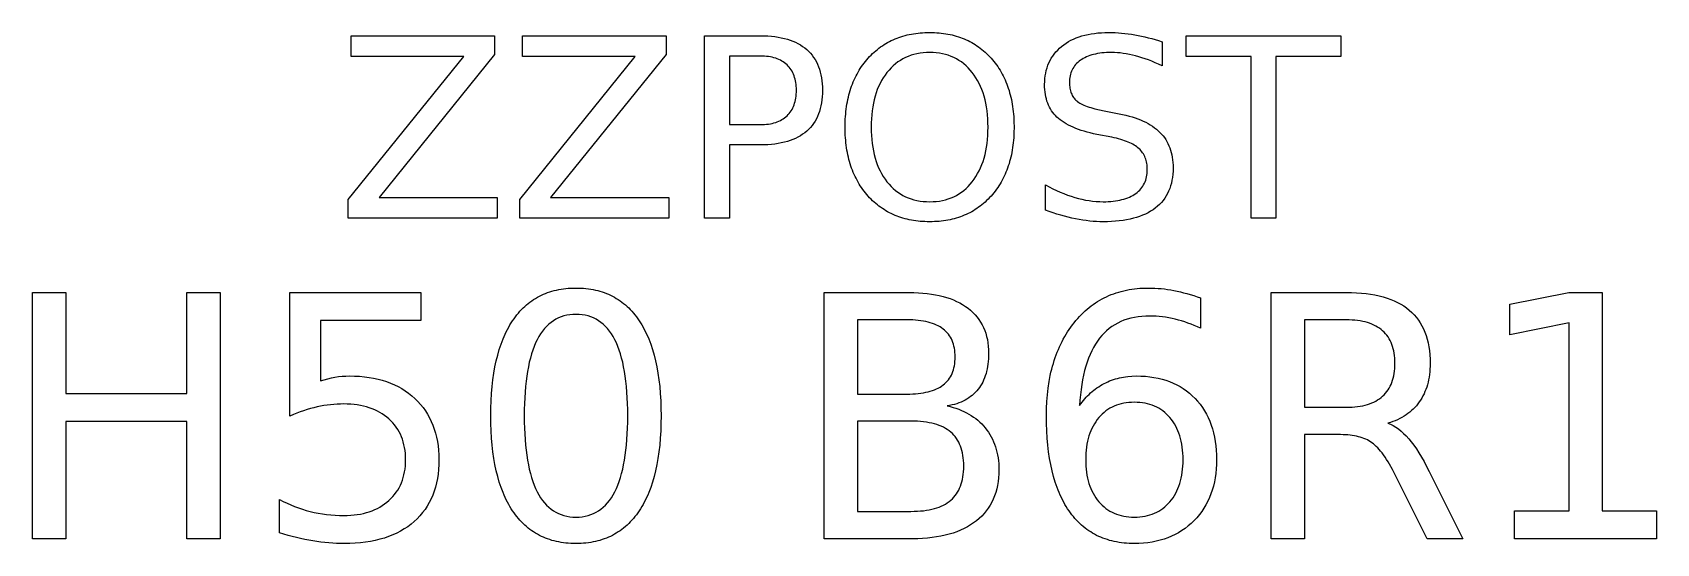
# Model space of a CAD drawing. Header units: millimetres. Extents: x 13.21 to 21.79, y 1.65 to 4.35.
import ezdxf

# ---------------------------------------------------------------- set-up
doc = ezdxf.new("R2010")
doc.units = ezdxf.units.MM
doc.layers.add('LASER_OUTLINE', color=7, linetype='Continuous')

msp = doc.modelspace()

# ---------------------------------------------------------------- linework, layer by layer
at = {"layer": 'LASER_OUTLINE'}
for points in [[(14.894448, 4.332569), (15.651711, 4.332569), (15.651711, 4.23315), (15.042286, 3.47847), (15.666558, 3.47847), (15.666558, 3.368722), (14.879599, 3.368722), (14.879599, 3.468141), (15.489024, 4.222821), (14.894448, 4.222821)], [(15.800193, 4.332569), (16.557457, 4.332569), (16.557457, 4.23315), (15.94803, 3.47847), (16.572304, 3.47847), (16.572304, 3.368722), (15.785346, 3.368722), (15.785346, 3.468141), (16.39477, 4.222821), (15.800193, 4.222821)], [(16.761458, 4.332569), (17.055843, 4.332569), (17.075788, 4.332283), (17.095116, 4.331425), (17.113826, 4.329993), (17.131919, 4.32799), (17.149394, 4.325414), (17.166252, 4.322265), (17.182491, 4.318544), (17.198111, 4.314251), (17.213114, 4.309385), (17.2275, 4.303947), (17.241269, 4.297936), (17.254417, 4.291353), (17.266949, 4.284198), (17.278865, 4.27647), (17.29016, 4.268169), (17.300839, 4.259296), (17.310885, 4.249871), (17.320282, 4.239914), (17.329031, 4.229424), (17.337132, 4.218403), (17.344586, 4.206849), (17.351391, 4.194764), (17.357547, 4.182146), (17.363056, 4.168996), (17.367918, 4.155314), (17.372129, 4.1411), (17.375694, 4.126354), (17.378611, 4.111076), (17.380879, 4.095265), (17.382499, 4.078923), (17.383471, 4.062048), (17.383795, 4.044642), (17.383471, 4.02708), (17.382499, 4.010063), (17.380879, 3.993591), (17.378611, 3.977663), (17.375694, 3.96228), (17.372129, 3.947442), (17.367918, 3.933148), (17.363056, 3.9194), (17.357547, 3.906196), (17.351391, 3.893536), (17.344586, 3.881421), (17.337132, 3.869852), (17.329031, 3.858826), (17.320282, 3.848346), (17.310885, 3.83841), (17.300839, 3.829019), (17.29016, 3.820185), (17.278865, 3.811921), (17.266949, 3.804227), (17.254417, 3.797103), (17.241269, 3.790549), (17.2275, 3.784565), (17.213114, 3.77915), (17.198111, 3.774306), (17.182491, 3.770032), (17.166252, 3.766327), (17.149394, 3.763192), (17.131919, 3.760628), (17.113826, 3.758633), (17.095116, 3.757208), (17.075788, 3.756353), (17.055843, 3.756068), (16.891865, 3.756068), (16.891865, 3.368722), (16.761458, 3.368722)], [(17.949967, 4.35), (17.962557, 4.349867), (17.974988, 4.349469), (17.98726, 4.348806), (17.999374, 4.347877), (18.011328, 4.346682), (18.023124, 4.345222), (18.034761, 4.343497), (18.046239, 4.341507), (18.057558, 4.339251), (18.068718, 4.336729), (18.079719, 4.333942), (18.090563, 4.33089), (18.101245, 4.327572), (18.11177, 4.323989), (18.122136, 4.32014), (18.132343, 4.316026), (18.142391, 4.311647), (18.15228, 4.307002), (18.162011, 4.302092), (18.171582, 4.296916), (18.180995, 4.291475), (18.190248, 4.285769), (18.199343, 4.279797), (18.208279, 4.27356), (18.217056, 4.267057), (18.225675, 4.260289), (18.234133, 4.253255), (18.242434, 4.245956), (18.250576, 4.238392), (18.258558, 4.230562), (18.266382, 4.222467), (18.274047, 4.214106), (18.281515, 4.205522), (18.288744, 4.196757), (18.295738, 4.187812), (18.302494, 4.178685), (18.309012, 4.169377), (18.315293, 4.159889), (18.321338, 4.150219), (18.327146, 4.140369), (18.332717, 4.130337), (18.338051, 4.120125), (18.343148, 4.109732), (18.348007, 4.099158), (18.352628, 4.088403), (18.357014, 4.077467), (18.361162, 4.06635), (18.365074, 4.055052), (18.368748, 4.043573), (18.372186, 4.031913), (18.375386, 4.020072), (18.378349, 4.008051), (18.381075, 3.995848), (18.383564, 3.983464), (18.385815, 3.9709), (18.38783, 3.958154), (18.389609, 3.945228), (18.39115, 3.932121), (18.392453, 3.918833), (18.39352, 3.905363), (18.39435, 3.891713), (18.394942, 3.877882), (18.395416, 3.849677), (18.394942, 3.82155), (18.39435, 3.807757), (18.39352, 3.794142), (18.392453, 3.780708), (18.39115, 3.767453), (18.389609, 3.754378), (18.38783, 3.741482), (18.385815, 3.728767), (18.383564, 3.71623), (18.381075, 3.703874), (18.378349, 3.691697), (18.375386, 3.6797), (18.372186, 3.667883), (18.368748, 3.656245), (18.365074, 3.644787), (18.361162, 3.633509), (18.357014, 3.62241), (18.352628, 3.611491), (18.348007, 3.600751), (18.343148, 3.590192), (18.338051, 3.579812), (18.332717, 3.569612), (18.327146, 3.559591), (18.321338, 3.54975), (18.315293, 3.540089), (18.309012, 3.530607), (18.302494, 3.521305), (18.295738, 3.512183), (18.288744, 3.50324), (18.281515, 3.494477), (18.274047, 3.485894), (18.266382, 3.477533), (18.258558, 3.469438), (18.250576, 3.461608), (18.242434, 3.454044), (18.234133, 3.446745), (18.225675, 3.439711), (18.217056, 3.432943), (18.208279, 3.42644), (18.199343, 3.420203), (18.190248, 3.414231), (18.180995, 3.408525), (18.171582, 3.403084), (18.162011, 3.397908), (18.15228, 3.392998), (18.142391, 3.388353), (18.132343, 3.383974), (18.122136, 3.37986), (18.11177, 3.376011), (18.101245, 3.372428), (18.090563, 3.36911), (18.079719, 3.366058), (18.068718, 3.363271), (18.057558, 3.360749), (18.046239, 3.358493), (18.034761, 3.356503), (18.023124, 3.354778), (18.011328, 3.353318), (17.999374, 3.352123), (17.98726, 3.351194), (17.974988, 3.350531), (17.962557, 3.350133), (17.949967, 3.35), (17.937337, 3.350132), (17.924867, 3.35053), (17.912555, 3.351192), (17.900405, 3.352118), (17.888413, 3.35331), (17.876579, 3.354766), (17.864907, 3.356487), (17.853393, 3.358473), (17.842039, 3.360724), (17.830844, 3.363239), (17.819809, 3.36602), (17.808933, 3.369065), (17.798217, 3.372375), (17.787661, 3.375949), (17.777265, 3.379789), (17.767027, 3.383893), (17.756949, 3.388262), (17.747031, 3.392896), (17.737271, 3.397794), (17.727671, 3.402958), (17.718231, 3.408386), (17.708951, 3.414079), (17.699831, 3.420036), (17.690869, 3.426259), (17.682066, 3.432746), (17.673424, 3.439498), (17.664941, 3.446515), (17.656617, 3.453797), (17.648453, 3.461343), (17.640449, 3.469154), (17.632604, 3.477231), (17.62492, 3.485571), (17.617432, 3.494135), (17.610183, 3.502881), (17.603171, 3.511808), (17.596397, 3.520917), (17.589861, 3.530207), (17.583562, 3.539679), (17.577503, 3.549332), (17.571679, 3.559167), (17.566094, 3.569184), (17.560745, 3.579382), (17.555636, 3.589762), (17.550763, 3.600323), (17.546128, 3.611066), (17.541732, 3.62199), (17.537572, 3.633096), (17.533651, 3.644383), (17.529967, 3.655853), (17.526521, 3.667503), (17.523311, 3.679335), (17.52034, 3.691349), (17.517608, 3.703545), (17.515111, 3.715922), (17.512853, 3.72848), (17.510834, 3.74122), (17.509051, 3.754142), (17.507506, 3.767245), (17.506198, 3.78053), (17.505129, 3.793996), (17.504297, 3.807644), (17.503704, 3.821474), (17.503228, 3.849677), (17.503704, 3.877882), (17.504297, 3.891713), (17.505129, 3.905363), (17.506198, 3.918833), (17.507506, 3.932121), (17.509051, 3.945228), (17.510834, 3.958154), (17.512853, 3.9709), (17.515111, 3.983464), (17.517608, 3.995848), (17.52034, 4.008051), (17.523311, 4.020072), (17.526521, 4.031913), (17.529967, 4.043573), (17.533651, 4.055052), (17.537572, 4.06635), (17.541732, 4.077467), (17.546128, 4.088403), (17.550763, 4.099158), (17.555636, 4.109732), (17.560745, 4.120125), (17.566094, 4.130337), (17.571679, 4.140369), (17.577503, 4.150219), (17.583562, 4.159889), (17.589861, 4.169377), (17.596397, 4.178685), (17.603171, 4.187812), (17.610183, 4.196757), (17.617432, 4.205522), (17.62492, 4.214106), (17.632604, 4.222467), (17.640449, 4.230562), (17.648453, 4.238392), (17.656617, 4.245956), (17.664941, 4.253255), (17.673424, 4.260289), (17.682066, 4.267057), (17.690869, 4.27356), (17.699831, 4.279797), (17.708951, 4.285769), (17.718231, 4.291475), (17.727671, 4.296916), (17.737271, 4.302092), (17.747031, 4.307002), (17.756949, 4.311647), (17.767027, 4.316026), (17.777265, 4.32014), (17.787661, 4.323989), (17.798217, 4.327572), (17.808933, 4.33089), (17.819809, 4.333942), (17.830844, 4.336729), (17.842039, 4.339251), (17.853393, 4.341507), (17.864907, 4.343497), (17.876579, 4.345222), (17.888413, 4.346682), (17.900405, 4.347877), (17.912555, 4.348806), (17.924867, 4.349469), (17.937337, 4.349867)], [(19.177211, 4.300936), (19.177211, 4.173757), (19.158781, 4.182352), (19.140614, 4.190381), (19.122709, 4.197845), (19.105068, 4.204745), (19.087688, 4.21108), (19.070569, 4.21685), (19.053714, 4.222055), (19.037121, 4.226695), (19.020729, 4.23078), (19.004478, 4.234321), (18.988369, 4.237316), (18.972402, 4.239768), (18.956574, 4.241674), (18.940889, 4.243036), (18.925345, 4.243853), (18.909941, 4.244125), (18.896817, 4.243964), (18.884073, 4.24348), (18.87171, 4.242673), (18.859727, 4.241543), (18.848126, 4.24009), (18.836906, 4.238315), (18.826065, 4.236217), (18.815607, 4.233796), (18.805529, 4.231052), (18.795831, 4.227986), (18.786513, 4.224597), (18.777579, 4.220884), (18.769022, 4.21685), (18.760848, 4.212492), (18.753054, 4.207811), (18.745642, 4.202808), (18.738646, 4.197507), (18.732101, 4.191934), (18.726007, 4.186089), (18.720363, 4.179971), (18.715173, 4.173581), (18.710432, 4.166918), (18.706145, 4.159983), (18.702307, 4.152776), (18.698922, 4.145296), (18.695988, 4.137544), (18.693506, 4.12952), (18.691474, 4.121223), (18.689895, 4.112654), (18.688765, 4.103813), (18.688088, 4.094699), (18.687863, 4.085313), (18.688012, 4.077446), (18.688463, 4.069824), (18.689214, 4.062447), (18.690264, 4.055314), (18.691615, 4.048426), (18.693264, 4.041782), (18.695215, 4.035383), (18.697465, 4.029229), (18.700017, 4.023319), (18.702867, 4.017654), (18.706018, 4.012233), (18.70947, 4.007057), (18.71322, 4.002126), (18.717271, 3.997439), (18.721623, 3.992997), (18.726274, 3.988799), (18.731344, 3.984773), (18.736953, 3.980846), (18.743097, 3.977016), (18.749778, 3.973285), (18.756996, 3.969653), (18.764753, 3.966118), (18.773045, 3.962682), (18.781875, 3.959345), (18.791242, 3.956106), (18.801146, 3.952965), (18.822567, 3.946978), (18.846135, 3.941385), (18.871852, 3.936185), (18.950613, 3.920045), (18.968552, 3.91641), (18.985892, 3.912445), (19.002637, 3.908149), (19.018783, 3.903522), (19.03433, 3.898566), (19.04928, 3.893279), (19.063633, 3.887662), (19.077388, 3.881714), (19.090545, 3.875436), (19.103105, 3.868828), (19.115067, 3.861889), (19.126432, 3.85462), (19.137199, 3.847021), (19.147368, 3.839091), (19.15694, 3.830831), (19.165913, 3.82224), (19.174318, 3.813299), (19.182178, 3.803987), (19.189498, 3.794305), (19.196275, 3.784252), (19.20251, 3.773828), (19.208203, 3.763034), (19.213355, 3.751868), (19.217962, 3.740332), (19.222029, 3.728426), (19.225554, 3.716149), (19.228535, 3.7035), (19.230975, 3.690482), (19.232874, 3.677092), (19.234229, 3.663332), (19.235042, 3.649201), (19.235312, 3.6347), (19.234945, 3.617453), (19.233846, 3.600736), (19.232011, 3.584549), (19.229442, 3.568891), (19.226139, 3.553763), (19.222103, 3.539164), (19.217333, 3.525095), (19.21183, 3.511556), (19.205593, 3.498546), (19.198621, 3.486066), (19.190915, 3.474115), (19.182476, 3.462694), (19.173303, 3.451802), (19.163396, 3.44144), (19.152755, 3.431608), (19.141382, 3.422305), (19.129298, 3.413549), (19.116532, 3.405358), (19.103081, 3.397732), (19.088949, 3.390671), (19.074132, 3.384175), (19.058632, 3.378244), (19.042448, 3.372878), (19.025581, 3.368076), (19.008031, 3.36384), (18.989797, 3.360168), (18.970879, 3.357061), (18.951279, 3.354519), (18.930995, 3.352542), (18.910027, 3.35113), (18.888376, 3.350282), (18.866042, 3.35), (18.848799, 3.350242), (18.831283, 3.350968), (18.813493, 3.352179), (18.795433, 3.353873), (18.777099, 3.356052), (18.758494, 3.358715), (18.739615, 3.361862), (18.720464, 3.365494), (18.701092, 3.369599), (18.681548, 3.374169), (18.661832, 3.379202), (18.641946, 3.3847), (18.621887, 3.390661), (18.601658, 3.397087), (18.581256, 3.403976), (18.560685, 3.41133), (18.560685, 3.54561), (18.580485, 3.534817), (18.600185, 3.524709), (18.619784, 3.515288), (18.639283, 3.506553), (18.65868, 3.498503), (18.677978, 3.491139), (18.697173, 3.484462), (18.716268, 3.47847), (18.735273, 3.473174), (18.754196, 3.468585), (18.773038, 3.464701), (18.791801, 3.461524), (18.810482, 3.459052), (18.829083, 3.457287), (18.847603, 3.456228), (18.866042, 3.455875), (18.879804, 3.456046), (18.893166, 3.456561), (18.906132, 3.457418), (18.918698, 3.458618), (18.930864, 3.460162), (18.942635, 3.462048), (18.954004, 3.464277), (18.964977, 3.46685), (18.975551, 3.469765), (18.985726, 3.473023), (18.995503, 3.476624), (19.004881, 3.480568), (19.013862, 3.484855), (19.022444, 3.489485), (19.030627, 3.494458), (19.038411, 3.499774), (19.045761, 3.505408), (19.052634, 3.511334), (19.059034, 3.517553), (19.064961, 3.524064), (19.070414, 3.530868), (19.075391, 3.537964), (19.079895, 3.545353), (19.083924, 3.553034), (19.08748, 3.561008), (19.090562, 3.569275), (19.093169, 3.577833), (19.095303, 3.586685), (19.096963, 3.595829), (19.098147, 3.605265), (19.098858, 3.614995), (19.099096, 3.625016), (19.098925, 3.633772), (19.098416, 3.642285), (19.097563, 3.650557), (19.096373, 3.658586), (19.094841, 3.666373), (19.092968, 3.673919), (19.090756, 3.681222), (19.088202, 3.688283), (19.085309, 3.695102), (19.082073, 3.701679), (19.078499, 3.708013), (19.074585, 3.714106), (19.070328, 3.719956), (19.065732, 3.725565), (19.060796, 3.730931), (19.055519, 3.736056), (19.049854, 3.740981), (19.043753, 3.745749), (19.037215, 3.750362), (19.030241, 3.754818), (19.02283, 3.759117), (19.014985, 3.763261), (19.006701, 3.767248), (18.997982, 3.771078), (18.988826, 3.774752), (18.979236, 3.77827), (18.969207, 3.781632), (18.958744, 3.784837), (18.947843, 3.787886), (18.936507, 3.790778), (18.924733, 3.793514), (18.912523, 3.796094), (18.833118, 3.811588), (18.815195, 3.815348), (18.797904, 3.819365), (18.781242, 3.82364), (18.765211, 3.828171), (18.74981, 3.83296), (18.735041, 3.838006), (18.7209, 3.84331), (18.707391, 3.84887), (18.694512, 3.854688), (18.682264, 3.860763), (18.670647, 3.867095), (18.65966, 3.873685), (18.649302, 3.880531), (18.639575, 3.887635), (18.630479, 3.894996), (18.622014, 3.902615), (18.614119, 3.910551), (18.606731, 3.918865), (18.599856, 3.927558), (18.593487, 3.936628), (18.587629, 3.946078), (18.58228, 3.955905), (18.577441, 3.966111), (18.573111, 3.976695), (18.569291, 3.987657), (18.56598, 3.998997), (18.563178, 4.010716), (18.560885, 4.022813), (18.559102, 4.035288), (18.55783, 4.048142), (18.557066, 4.061374), (18.55681, 4.074984), (18.557163, 4.09075), (18.558217, 4.106093), (18.559976, 4.121012), (18.562439, 4.135507), (18.565606, 4.149578), (18.569475, 4.163226), (18.574048, 4.176451), (18.579325, 4.189251), (18.585306, 4.201628), (18.59199, 4.213581), (18.599377, 4.225111), (18.607468, 4.236217), (18.616263, 4.246899), (18.625761, 4.257158), (18.635963, 4.266993), (18.646869, 4.276404), (18.658392, 4.285316), (18.670447, 4.293653), (18.683034, 4.301415), (18.696154, 4.308602), (18.709806, 4.315214), (18.72399, 4.321252), (18.738705, 4.326714), (18.753953, 4.331601), (18.769734, 4.335913), (18.786046, 4.339651), (18.802891, 4.342813), (18.820266, 4.3454), (18.838175, 4.347413), (18.856616, 4.34885), (18.875588, 4.349713), (18.895094, 4.35), (18.91208, 4.349808), (18.929147, 4.349233), (18.946295, 4.348275), (18.963524, 4.346934), (18.980835, 4.345209), (18.998224, 4.3431), (19.015695, 4.340609), (19.033247, 4.337734), (19.05089, 4.334476), (19.068632, 4.330834), (19.086476, 4.32681), (19.104422, 4.322402), (19.122467, 4.31761), (19.140614, 4.312435), (19.158862, 4.306877)], [(19.305035, 4.332569), (20.1204, 4.332569), (20.1204, 4.222821), (19.778243, 4.222821), (19.778243, 3.368722), (19.647191, 3.368722), (19.647191, 4.222821), (19.305035, 4.222821)], [(16.891865, 4.225403), (16.891865, 3.863234), (17.055843, 3.863234), (17.067059, 3.863418), (17.077953, 3.863971), (17.088524, 3.864891), (17.098774, 3.86618), (17.108698, 3.867837), (17.118302, 3.869862), (17.127582, 3.872255), (17.136539, 3.875016), (17.145174, 3.878146), (17.153485, 3.881643), (17.161475, 3.885509), (17.169141, 3.889743), (17.176485, 3.894346), (17.183505, 3.899316), (17.190203, 3.904655), (17.196579, 3.910362), (17.202597, 3.916409), (17.208229, 3.922769), (17.213472, 3.929441), (17.218326, 3.936427), (17.222793, 3.943725), (17.226869, 3.951336), (17.230559, 3.959259), (17.23386, 3.967495), (17.236773, 3.976044), (17.239297, 3.984906), (17.241433, 3.99408), (17.243181, 4.003567), (17.24454, 4.013366), (17.24551, 4.023479), (17.246094, 4.033904), (17.246288, 4.044642), (17.246094, 4.055301), (17.24551, 4.065653), (17.24454, 4.075698), (17.243181, 4.085434), (17.241433, 4.094863), (17.239297, 4.103984), (17.236773, 4.112798), (17.23386, 4.121304), (17.230559, 4.129502), (17.226869, 4.137393), (17.222793, 4.144976), (17.218326, 4.152251), (17.213472, 4.159219), (17.208229, 4.165879), (17.202597, 4.172232), (17.196579, 4.178276), (17.190203, 4.183983), (17.183505, 4.189322), (17.176485, 4.194292), (17.169141, 4.198894), (17.161475, 4.203129), (17.153485, 4.206994), (17.145174, 4.210492), (17.136539, 4.213622), (17.127582, 4.216383), (17.118302, 4.218776), (17.108698, 4.220801), (17.098774, 4.222458), (17.088524, 4.223747), (17.077953, 4.224667), (17.067059, 4.225219), (17.055843, 4.225403)], [(17.949967, 4.244125), (17.932443, 4.243712), (17.915374, 4.242471), (17.898761, 4.240403), (17.882606, 4.237508), (17.866906, 4.233786), (17.851664, 4.229237), (17.836876, 4.22386), (17.822547, 4.217657), (17.808673, 4.210626), (17.795255, 4.202768), (17.782296, 4.194083), (17.76979, 4.184571), (17.757742, 4.174231), (17.746151, 4.163065), (17.735017, 4.151071), (17.724338, 4.13825), (17.714215, 4.124716), (17.704743, 4.110581), (17.695926, 4.095847), (17.687762, 4.080512), (17.68025, 4.064576), (17.673392, 4.048041), (17.667188, 4.030906), (17.661637, 4.01317), (17.656737, 3.994834), (17.652493, 3.975898), (17.6489, 3.956361), (17.645961, 3.936225), (17.643674, 3.915488), (17.642042, 3.894151), (17.641063, 3.872214), (17.640735, 3.849677), (17.641063, 3.827218), (17.642042, 3.805354), (17.643674, 3.784085), (17.645961, 3.763412), (17.6489, 3.743333), (17.652493, 3.72385), (17.656737, 3.704962), (17.661637, 3.686669), (17.667188, 3.668971), (17.673392, 3.651868), (17.68025, 3.635361), (17.687762, 3.619448), (17.695926, 3.604131), (17.704743, 3.589408), (17.714215, 3.575281), (17.724338, 3.56175), (17.735017, 3.548929), (17.746151, 3.536935), (17.757742, 3.525769), (17.76979, 3.515429), (17.782296, 3.505917), (17.795255, 3.497232), (17.808673, 3.489374), (17.822547, 3.482343), (17.836876, 3.47614), (17.851664, 3.470763), (17.866906, 3.466214), (17.882606, 3.462492), (17.898761, 3.459597), (17.915374, 3.457529), (17.932443, 3.456288), (17.949967, 3.455875), (17.967491, 3.456288), (17.984551, 3.457529), (18.001151, 3.459597), (18.01729, 3.462492), (18.032965, 3.466214), (18.048181, 3.470763), (18.062935, 3.47614), (18.077227, 3.482343), (18.091057, 3.489374), (18.104427, 3.497232), (18.117334, 3.505917), (18.129781, 3.515429), (18.141765, 3.525769), (18.153289, 3.536935), (18.164351, 3.548929), (18.174951, 3.56175), (18.184997, 3.575281), (18.194395, 3.589408), (18.203143, 3.604131), (18.211244, 3.619448), (18.218698, 3.635361), (18.225503, 3.651868), (18.231661, 3.668971), (18.237168, 3.686669), (18.24203, 3.704962), (18.246243, 3.72385), (18.249806, 3.743333), (18.252723, 3.763412), (18.254991, 3.784085), (18.256611, 3.805354), (18.257585, 3.827218), (18.257908, 3.849677), (18.257585, 3.872214), (18.256611, 3.894151), (18.254991, 3.915488), (18.252723, 3.936225), (18.249806, 3.956361), (18.246243, 3.975898), (18.24203, 3.994834), (18.237168, 4.01317), (18.231661, 4.030906), (18.225503, 4.048041), (18.218698, 4.064576), (18.211244, 4.080512), (18.203143, 4.095847), (18.194395, 4.110581), (18.184997, 4.124716), (18.174951, 4.13825), (18.164351, 4.151071), (18.153289, 4.163065), (18.141765, 4.174231), (18.129781, 4.184571), (18.117334, 4.194083), (18.104427, 4.202768), (18.091057, 4.210626), (18.077227, 4.217657), (18.062935, 4.22386), (18.048181, 4.229237), (18.032965, 4.233786), (18.01729, 4.237508), (18.001151, 4.240403), (17.984551, 4.242471), (17.967491, 4.243712)], [(13.211637, 2.976469), (13.387686, 2.976469), (13.387686, 2.443092), (14.027389, 2.443092), (14.027389, 2.976469), (14.203438, 2.976469), (14.203438, 1.675274), (14.027389, 1.675274), (14.027389, 2.294932), (13.387686, 2.294932), (13.387686, 1.675274), (13.211637, 1.675274)], [(14.571224, 2.976469), (15.262347, 2.976469), (15.262347, 2.828309), (14.732457, 2.828309), (14.732457, 2.509329), (14.751631, 2.515457), (14.770804, 2.520767), (14.789978, 2.525261), (14.809152, 2.528938), (14.828325, 2.531798), (14.847499, 2.53384), (14.866672, 2.535066), (14.885846, 2.535474), (14.912727, 2.535008), (14.938901, 2.533609), (14.964366, 2.531277), (14.989122, 2.528012), (15.013171, 2.523814), (15.036512, 2.518684), (15.059144, 2.512621), (15.081069, 2.505625), (15.102285, 2.497696), (15.122793, 2.488834), (15.142593, 2.47904), (15.161685, 2.468312), (15.180069, 2.456652), (15.197745, 2.444059), (15.214713, 2.430533), (15.230972, 2.416075), (15.24638, 2.40082), (15.260795, 2.384904), (15.274215, 2.368328), (15.286641, 2.351091), (15.298072, 2.333194), (15.308511, 2.314637), (15.317955, 2.295419), (15.326405, 2.275541), (15.33386, 2.255002), (15.340322, 2.233803), (15.345789, 2.211943), (15.350263, 2.189423), (15.353742, 2.166242), (15.356227, 2.142401), (15.357718, 2.117899), (15.358215, 2.092737), (15.357705, 2.066848), (15.356173, 2.041691), (15.353619, 2.017266), (15.350045, 1.993573), (15.345448, 1.970612), (15.339832, 1.948383), (15.333193, 1.926886), (15.325533, 1.906121), (15.316852, 1.886088), (15.307149, 1.866786), (15.296425, 1.848217), (15.28468, 1.830379), (15.271914, 1.813274), (15.258126, 1.7969), (15.243316, 1.781259), (15.227486, 1.766349), (15.210726, 1.75226), (15.193129, 1.73908), (15.174694, 1.726809), (15.155421, 1.715446), (15.135311, 1.704993), (15.114364, 1.695449), (15.092579, 1.686814), (15.069956, 1.679087), (15.046496, 1.67227), (15.0222, 1.666362), (14.997065, 1.661362), (14.971093, 1.657272), (14.944282, 1.65409), (14.916636, 1.651818), (14.888151, 1.650454), (14.858829, 1.65), (14.8383, 1.650218), (14.817675, 1.650872), (14.796957, 1.651961), (14.776142, 1.653486), (14.755232, 1.655447), (14.734227, 1.657844), (14.713127, 1.660676), (14.691931, 1.663944), (14.670599, 1.667648), (14.64909, 1.671788), (14.627403, 1.676364), (14.60554, 1.681375), (14.5835, 1.686822), (14.561283, 1.692705), (14.538889, 1.699024), (14.516317, 1.705778), (14.516317, 1.882699), (14.536009, 1.872363), (14.555862, 1.862708), (14.575881, 1.853734), (14.596062, 1.845441), (14.616407, 1.837828), (14.636915, 1.830897), (14.657587, 1.824646), (14.678422, 1.819077), (14.699489, 1.814174), (14.720855, 1.809926), (14.74252, 1.806331), (14.764486, 1.803389), (14.78675, 1.801102), (14.809315, 1.799467), (14.832179, 1.798487), (14.855343, 1.79816), (14.873944, 1.79847), (14.892056, 1.799399), (14.909677, 1.800948), (14.926808, 1.803117), (14.943449, 1.805905), (14.959599, 1.809313), (14.975259, 1.81334), (14.99043, 1.817987), (15.00511, 1.823254), (15.019299, 1.82914), (15.032999, 1.835646), (15.046208, 1.842772), (15.058927, 1.850517), (15.071155, 1.858881), (15.082894, 1.867865), (15.094142, 1.877469), (15.104801, 1.887604), (15.114773, 1.898182), (15.124056, 1.909202), (15.132653, 1.920665), (15.140561, 1.93257), (15.147782, 1.944918), (15.154315, 1.957708), (15.16016, 1.970941), (15.165318, 1.984616), (15.169788, 1.998735), (15.17357, 2.013295), (15.176665, 2.028298), (15.179072, 2.043744), (15.180791, 2.059633), (15.181823, 2.075964), (15.182165, 2.092737), (15.181823, 2.109511), (15.180791, 2.125842), (15.179072, 2.14173), (15.176665, 2.157176), (15.17357, 2.172179), (15.169788, 2.18674), (15.165318, 2.200858), (15.16016, 2.214534), (15.154315, 2.227767), (15.147782, 2.240557), (15.140561, 2.252905), (15.132653, 2.26481), (15.124056, 2.276273), (15.114773, 2.287293), (15.104801, 2.29787), (15.094142, 2.308005), (15.082894, 2.317609), (15.071155, 2.326593), (15.058927, 2.334958), (15.046208, 2.342703), (15.032999, 2.349828), (15.019299, 2.356334), (15.00511, 2.36222), (14.99043, 2.367487), (14.975259, 2.372134), (14.959599, 2.376162), (14.943449, 2.379569), (14.926808, 2.382358), (14.909677, 2.384526), (14.892056, 2.386075), (14.873944, 2.387005), (14.855343, 2.387314), (14.837701, 2.387069), (14.820073, 2.386334), (14.802458, 2.385108), (14.784858, 2.383393), (14.76727, 2.381186), (14.749697, 2.37849), (14.732137, 2.375304), (14.71459, 2.371627), (14.697002, 2.367433), (14.679321, 2.362694), (14.661543, 2.35741), (14.64367, 2.351582), (14.625701, 2.345209), (14.607637, 2.338291), (14.589478, 2.330828), (14.571224, 2.322821)], [(16.081585, 3), (16.095157, 2.999831), (16.108525, 2.999324), (16.121693, 2.99848), (16.13466, 2.997297), (16.147424, 2.995776), (16.159987, 2.993918), (16.172348, 2.991722), (16.184508, 2.989188), (16.196465, 2.986316), (16.20822, 2.983106), (16.219774, 2.979558), (16.231127, 2.975672), (16.242278, 2.971448), (16.253227, 2.966887), (16.263974, 2.961988), (16.27452, 2.95675), (16.284864, 2.951175), (16.295006, 2.945262), (16.304946, 2.939011), (16.314685, 2.932422), (16.324223, 2.925496), (16.333558, 2.918231), (16.342692, 2.910629), (16.351623, 2.902688), (16.360354, 2.89441), (16.368882, 2.885794), (16.377209, 2.87684), (16.385334, 2.867548), (16.393256, 2.857918), (16.400979, 2.84795), (16.408499, 2.837645), (16.415817, 2.827001), (16.422922, 2.816036), (16.4298, 2.804765), (16.436453, 2.793189), (16.442882, 2.781307), (16.449085, 2.76912), (16.455061, 2.756627), (16.460812, 2.743828), (16.466338, 2.730724), (16.476714, 2.7036), (16.486186, 2.675253), (16.494757, 2.645684), (16.502425, 2.614893), (16.509192, 2.582879), (16.515056, 2.549644), (16.520018, 2.515186), (16.524076, 2.479506), (16.527235, 2.442604), (16.529491, 2.404479), (16.530843, 2.365133), (16.531295, 2.324564), (16.530843, 2.284101), (16.529491, 2.244853), (16.527235, 2.206821), (16.524076, 2.170004), (16.520018, 2.134402), (16.515056, 2.100016), (16.509192, 2.066845), (16.502425, 2.034889), (16.494757, 2.004149), (16.486186, 1.974625), (16.476714, 1.946315), (16.466338, 1.919221), (16.460812, 1.90613), (16.455061, 1.893342), (16.449085, 1.880859), (16.442882, 1.868679), (16.436453, 1.856803), (16.4298, 1.845231), (16.422922, 1.833963), (16.415817, 1.822999), (16.408499, 1.812355), (16.400979, 1.80205), (16.393256, 1.792082), (16.385334, 1.782452), (16.377209, 1.77316), (16.368882, 1.764206), (16.360354, 1.75559), (16.351623, 1.747312), (16.342692, 1.739371), (16.333558, 1.731769), (16.324223, 1.724504), (16.314685, 1.717578), (16.304946, 1.710989), (16.295006, 1.704738), (16.284864, 1.698825), (16.27452, 1.69325), (16.263974, 1.688012), (16.253227, 1.683113), (16.242278, 1.678552), (16.231127, 1.674328), (16.219774, 1.670442), (16.20822, 1.666894), (16.196465, 1.663684), (16.184508, 1.660812), (16.172348, 1.658278), (16.159987, 1.656082), (16.147424, 1.654224), (16.13466, 1.652703), (16.121693, 1.65152), (16.108525, 1.650676), (16.095157, 1.650169), (16.081585, 1.65), (16.068013, 1.650169), (16.054645, 1.650676), (16.041477, 1.65152), (16.02851, 1.652703), (16.015746, 1.654224), (16.003183, 1.656082), (15.990822, 1.658278), (15.978663, 1.660812), (15.966706, 1.663684), (15.95495, 1.666894), (15.943396, 1.670442), (15.932043, 1.674328), (15.920892, 1.678552), (15.909943, 1.683113), (15.899196, 1.688012), (15.88865, 1.69325), (15.878307, 1.698825), (15.868164, 1.704738), (15.858224, 1.710989), (15.848485, 1.717578), (15.838948, 1.724504), (15.829613, 1.731769), (15.820479, 1.739371), (15.811547, 1.747312), (15.802817, 1.75559), (15.794289, 1.764206), (15.785962, 1.77316), (15.777837, 1.782452), (15.769913, 1.792082), (15.762192, 1.80205), (15.754672, 1.812355), (15.747354, 1.822999), (15.740248, 1.833963), (15.73337, 1.845231), (15.726716, 1.856803), (15.720288, 1.868679), (15.714086, 1.880859), (15.708109, 1.893342), (15.702358, 1.90613), (15.696832, 1.919221), (15.686457, 1.946315), (15.676984, 1.974625), (15.668414, 2.004149), (15.660744, 2.034889), (15.653979, 2.066845), (15.648115, 2.100016), (15.643153, 2.134402), (15.639093, 2.170004), (15.635936, 2.206821), (15.63368, 2.244853), (15.632327, 2.284101), (15.631876, 2.324564), (15.632327, 2.365133), (15.63368, 2.404479), (15.635936, 2.442604), (15.639093, 2.479506), (15.643153, 2.515186), (15.648115, 2.549644), (15.653979, 2.582879), (15.660744, 2.614893), (15.668414, 2.645684), (15.676984, 2.675253), (15.686457, 2.7036), (15.696832, 2.730724), (15.702358, 2.743828), (15.708109, 2.756627), (15.714086, 2.76912), (15.720288, 2.781307), (15.726716, 2.793189), (15.73337, 2.804765), (15.740248, 2.816036), (15.747354, 2.827001), (15.754672, 2.837645), (15.762192, 2.84795), (15.769913, 2.857918), (15.777837, 2.867548), (15.785962, 2.87684), (15.794289, 2.885794), (15.802817, 2.89441), (15.811547, 2.902688), (15.820479, 2.910629), (15.829613, 2.918231), (15.838948, 2.925496), (15.848485, 2.932422), (15.858224, 2.939011), (15.868164, 2.945262), (15.878307, 2.951175), (15.88865, 2.95675), (15.899196, 2.961988), (15.909943, 2.966887), (15.920892, 2.971448), (15.932043, 2.975672), (15.943396, 2.979558), (15.95495, 2.983106), (15.966706, 2.986316), (15.978663, 2.989188), (15.990822, 2.991722), (16.003183, 2.993918), (16.015746, 2.995776), (16.02851, 2.997297), (16.041477, 2.99848), (16.054645, 2.999324), (16.068013, 2.999831)], [(17.392367, 2.976469), (17.842075, 2.976469), (17.866881, 2.976142), (17.890963, 2.975161), (17.914324, 2.973527), (17.936964, 2.97124), (17.95888, 2.968298), (17.980077, 2.964703), (18.000551, 2.960454), (18.020304, 2.955552), (18.039335, 2.949996), (18.057643, 2.943786), (18.07523, 2.936923), (18.092095, 2.929406), (18.108239, 2.921235), (18.123662, 2.912411), (18.138362, 2.902933), (18.152341, 2.892802), (18.165533, 2.882068), (18.177874, 2.870782), (18.189363, 2.858945), (18.200001, 2.846556), (18.209789, 2.833616), (18.218727, 2.820124), (18.226812, 2.806081), (18.234047, 2.791486), (18.24043, 2.77634), (18.245961, 2.760642), (18.250643, 2.744393), (18.254473, 2.727592), (18.257452, 2.71024), (18.25958, 2.692336), (18.260856, 2.673881), (18.261282, 2.654874), (18.261063, 2.64014), (18.26041, 2.625787), (18.259321, 2.611815), (18.257796, 2.598225), (18.255834, 2.585016), (18.253438, 2.572188), (18.250605, 2.559741), (18.247337, 2.547676), (18.243633, 2.535992), (18.239494, 2.524689), (18.234918, 2.513768), (18.229907, 2.503228), (18.22446, 2.493069), (18.218577, 2.483292), (18.212257, 2.473895), (18.205503, 2.464881), (18.198328, 2.456264), (18.190742, 2.448063), (18.182749, 2.440277), (18.174347, 2.432906), (18.165536, 2.425951), (18.156317, 2.419411), (18.146688, 2.413287), (18.136653, 2.407577), (18.126207, 2.402284), (18.115355, 2.397405), (18.104093, 2.392942), (18.092423, 2.388894), (18.080344, 2.385262), (18.067857, 2.382044), (18.05496, 2.379243), (18.041656, 2.376856), (18.057662, 2.373133), (18.073214, 2.368937), (18.088316, 2.364268), (18.102963, 2.359126), (18.117158, 2.35351), (18.1309, 2.347421), (18.144189, 2.340859), (18.157025, 2.333824), (18.169409, 2.326316), (18.181339, 2.318334), (18.192816, 2.309879), (18.203843, 2.300951), (18.214415, 2.29155), (18.224535, 2.281675), (18.234202, 2.271328), (18.243416, 2.260507), (18.252122, 2.249277), (18.260267, 2.237704), (18.267851, 2.225787), (18.274871, 2.213526), (18.281332, 2.200921), (18.28723, 2.187972), (18.292566, 2.17468), (18.297341, 2.161043), (18.301554, 2.147063), (18.305205, 2.132739), (18.308295, 2.118071), (18.310823, 2.103059), (18.312788, 2.087704), (18.314193, 2.072004), (18.315036, 2.055961), (18.315317, 2.039574), (18.314854, 2.018095), (18.313465, 1.997237), (18.311149, 1.976997), (18.307908, 1.957378), (18.303742, 1.938378), (18.298648, 1.919997), (18.29263, 1.902236), (18.285685, 1.885095), (18.277814, 1.868574), (18.269016, 1.852672), (18.259294, 1.837389), (18.248645, 1.822726), (18.23707, 1.808683), (18.224569, 1.79526), (18.211142, 1.782456), (18.196789, 1.770271), (18.181581, 1.758768), (18.165591, 1.748006), (18.148817, 1.737987), (18.13126, 1.72871), (18.112921, 1.720175), (18.093798, 1.712382), (18.073892, 1.705332), (18.053204, 1.699024), (18.031733, 1.693457), (18.009478, 1.688633), (17.98644, 1.684551), (17.962619, 1.681212), (17.938015, 1.678614), (17.912629, 1.676759), (17.886458, 1.675645), (17.859507, 1.675274), (17.392367, 1.675274)], [(19.380326, 2.947708), (19.380326, 2.787347), (19.363747, 2.794959), (19.347127, 2.802108), (19.330465, 2.808794), (19.313763, 2.815018), (19.29702, 2.820778), (19.280237, 2.826075), (19.263412, 2.83091), (19.246547, 2.835281), (19.229681, 2.839162), (19.212857, 2.842525), (19.196072, 2.845372), (19.17933, 2.8477), (19.162627, 2.849511), (19.145967, 2.850805), (19.129345, 2.851581), (19.112766, 2.85184), (19.0913, 2.85138), (19.070477, 2.850002), (19.050297, 2.847704), (19.03076, 2.844486), (19.011868, 2.84035), (18.993619, 2.835294), (18.976013, 2.82932), (18.959051, 2.822426), (18.942732, 2.814613), (18.927056, 2.80588), (18.912024, 2.796229), (18.897635, 2.785658), (18.88389, 2.774168), (18.870787, 2.761759), (18.858328, 2.748431), (18.846514, 2.734183), (18.835329, 2.719006), (18.824759, 2.70289), (18.814807, 2.685834), (18.805471, 2.667838), (18.79675, 2.648903), (18.788646, 2.629028), (18.781157, 2.608213), (18.774286, 2.586459), (18.768031, 2.563765), (18.762391, 2.540132), (18.757368, 2.515559), (18.752961, 2.490046), (18.74917, 2.463594), (18.745995, 2.436202), (18.743437, 2.40787), (18.741495, 2.378599), (18.748024, 2.387939), (18.754759, 2.397003), (18.761696, 2.405792), (18.768839, 2.414305), (18.776186, 2.422542), (18.783736, 2.430503), (18.791491, 2.438188), (18.799451, 2.445598), (18.807616, 2.452732), (18.815984, 2.45959), (18.824556, 2.466173), (18.833331, 2.472479), (18.842313, 2.47851), (18.851498, 2.484265), (18.860888, 2.489745), (18.87048, 2.494948), (18.880237, 2.499856), (18.890118, 2.504447), (18.90012, 2.508721), (18.910245, 2.512679), (18.920492, 2.51632), (18.930861, 2.519644), (18.941355, 2.522652), (18.951968, 2.525343), (18.962707, 2.527718), (18.973567, 2.529776), (18.984549, 2.531517), (18.995655, 2.532942), (19.018232, 2.534841), (19.041301, 2.535474), (19.065491, 2.53501), (19.089037, 2.533616), (19.111941, 2.531292), (19.134201, 2.528039), (19.155817, 2.523857), (19.17679, 2.518745), (19.197119, 2.512704), (19.216805, 2.505734), (19.235848, 2.497834), (19.254247, 2.489004), (19.272002, 2.479245), (19.289115, 2.468557), (19.305584, 2.45694), (19.32141, 2.444393), (19.336592, 2.430916), (19.351129, 2.416511), (19.364902, 2.401305), (19.377786, 2.385428), (19.389782, 2.368881), (19.400889, 2.351663), (19.411107, 2.333775), (19.420437, 2.315216), (19.428878, 2.295986), (19.436431, 2.276085), (19.443095, 2.255514), (19.448871, 2.234272), (19.453758, 2.21236), (19.457756, 2.189777), (19.460866, 2.166523), (19.463088, 2.142598), (19.464421, 2.118003), (19.464865, 2.092737), (19.464402, 2.067991), (19.463013, 2.043863), (19.460698, 2.020356), (19.457456, 1.997468), (19.45329, 1.9752), (19.448197, 1.953551), (19.442177, 1.932522), (19.435233, 1.912113), (19.427361, 1.892323), (19.418565, 1.873153), (19.408842, 1.854602), (19.398193, 1.836671), (19.386617, 1.819359), (19.374116, 1.802668), (19.360689, 1.786595), (19.346336, 1.771143), (19.331214, 1.756473), (19.315479, 1.74275), (19.299131, 1.729973), (19.28217, 1.718143), (19.264596, 1.707259), (19.24641, 1.697321), (19.227611, 1.68833), (19.208199, 1.680286), (19.188175, 1.673187), (19.167537, 1.667036), (19.146287, 1.66183), (19.124423, 1.657571), (19.101948, 1.654259), (19.078859, 1.651893), (19.055157, 1.650473), (19.030843, 1.65), (19.016839, 1.650169), (19.003042, 1.650676), (18.989453, 1.65152), (18.976073, 1.652703), (18.962899, 1.654224), (18.949934, 1.656082), (18.937176, 1.658278), (18.924625, 1.660812), (18.912282, 1.663684), (18.900147, 1.666894), (18.88822, 1.670442), (18.8765, 1.674328), (18.864988, 1.678552), (18.853684, 1.683113), (18.842587, 1.688012), (18.831698, 1.69325), (18.821016, 1.698825), (18.810543, 1.704738), (18.800277, 1.710989), (18.790219, 1.717578), (18.780368, 1.724504), (18.770725, 1.731769), (18.76129, 1.739371), (18.752061, 1.747312), (18.743042, 1.75559), (18.73423, 1.764206), (18.725625, 1.77316), (18.717227, 1.782452), (18.709039, 1.792082), (18.701056, 1.80205), (18.693283, 1.812355), (18.685717, 1.822999), (18.67837, 1.833963), (18.671259, 1.845231), (18.664379, 1.856803), (18.657733, 1.868679), (18.651319, 1.880859), (18.645139, 1.893342), (18.639193, 1.90613), (18.633479, 1.919221), (18.627999, 1.932616), (18.622751, 1.946315), (18.612958, 1.974625), (18.604095, 2.004149), (18.596167, 2.034889), (18.589171, 2.066845), (18.583108, 2.100016), (18.577978, 2.134402), (18.57378, 2.170004), (18.570515, 2.206821), (18.568182, 2.244853), (18.566783, 2.284101), (18.566316, 2.324564), (18.566889, 2.362641), (18.568604, 2.399741), (18.571465, 2.435863), (18.575468, 2.471009), (18.580616, 2.505177), (18.586907, 2.538368), (18.590482, 2.554598), (18.594342, 2.570583), (18.598489, 2.586323), (18.602922, 2.60182), (18.60764, 2.617072), (18.612645, 2.63208), (18.617935, 2.646844), (18.623511, 2.661363), (18.629373, 2.675638), (18.635522, 2.689669), (18.641956, 2.703456), (18.648677, 2.716998), (18.655683, 2.730296), (18.662976, 2.74335), (18.670554, 2.756159), (18.678418, 2.768725), (18.686568, 2.781046), (18.695004, 2.793122), (18.703726, 2.804955), (18.712733, 2.816543), (18.721983, 2.82783), (18.731428, 2.838758), (18.741069, 2.849329), (18.750905, 2.859541), (18.760936, 2.869394), (18.771164, 2.87889), (18.781588, 2.888027), (18.792206, 2.896805), (18.803021, 2.905226), (18.814032, 2.913288), (18.825239, 2.920992), (18.836641, 2.928337), (18.84824, 2.935324), (18.860033, 2.941953), (18.872022, 2.948224), (18.884208, 2.954136), (18.896589, 2.95969), (18.909166, 2.964885), (18.921938, 2.969722), (18.934907, 2.974201), (18.948071, 2.978322), (18.96143, 2.982084), (18.974986, 2.985488), (18.988737, 2.988534), (19.002683, 2.991221), (19.016827, 2.99355), (19.031166, 2.995521), (19.0457, 2.997133), (19.06043, 2.998388), (19.075356, 2.999283), (19.090477, 2.999821), (19.105795, 3), (19.122374, 2.999796), (19.138994, 2.999183), (19.155656, 2.998162), (19.172358, 2.996732), (19.189101, 2.994893), (19.205883, 2.992646), (19.222709, 2.989991), (19.239573, 2.986927), (19.256549, 2.983455), (19.273699, 2.979574), (19.291029, 2.975284), (19.308534, 2.970586), (19.326217, 2.965479), (19.344076, 2.959964), (19.362113, 2.95404)], [(20.369512, 2.285345), (20.383628, 2.279871), (20.397647, 2.273035), (20.41157, 2.264837), (20.4254, 2.255278), (20.439132, 2.244356), (20.45277, 2.232073), (20.466314, 2.218428), (20.479762, 2.203422), (20.493168, 2.186999), (20.506588, 2.169105), (20.520022, 2.149741), (20.53347, 2.128906), (20.546931, 2.1066), (20.560405, 2.082824), (20.573894, 2.057576), (20.587395, 2.030859), (20.766058, 1.675274), (20.576937, 1.675274), (20.410474, 2.00907), (20.394413, 2.040377), (20.378473, 2.068934), (20.37055, 2.08218), (20.362656, 2.094739), (20.354793, 2.10661), (20.346961, 2.117794), (20.339161, 2.12829), (20.33139, 2.138098), (20.32365, 2.147218), (20.31594, 2.155651), (20.308263, 2.163396), (20.300615, 2.170453), (20.292997, 2.176823), (20.28541, 2.182505), (20.277667, 2.187676), (20.269579, 2.192514), (20.261149, 2.197018), (20.252374, 2.201188), (20.243254, 2.205025), (20.233792, 2.208528), (20.223986, 2.211698), (20.213836, 2.214534), (20.203342, 2.217036), (20.192504, 2.219204), (20.181322, 2.221039), (20.169795, 2.222541), (20.157927, 2.223708), (20.145713, 2.224543), (20.133156, 2.225043), (20.120255, 2.22521), (19.928519, 2.22521), (19.928519, 1.675274), (19.75247, 1.675274), (19.75247, 2.976469), (20.149887, 2.976469), (20.177333, 2.976104), (20.203895, 2.975012), (20.229571, 2.97319), (20.254362, 2.97064), (20.278268, 2.967362), (20.301289, 2.963355), (20.323424, 2.958619), (20.344673, 2.953155), (20.36504, 2.946963), (20.384519, 2.940041), (20.403115, 2.932392), (20.420824, 2.924013), (20.437649, 2.914907), (20.453588, 2.905071), (20.468643, 2.894507), (20.482812, 2.883215), (20.49611, 2.871187), (20.508548, 2.858417), (20.520131, 2.844905), (20.530855, 2.830651), (20.54072, 2.815654), (20.549729, 2.799916), (20.557879, 2.783435), (20.565172, 2.766212), (20.571606, 2.748247), (20.577182, 2.72954), (20.5819, 2.71009), (20.58576, 2.689899), (20.588763, 2.668965), (20.590909, 2.647289), (20.592196, 2.624871), (20.592624, 2.601711), (20.592402, 2.586513), (20.591732, 2.571643), (20.590618, 2.557099), (20.589057, 2.542883), (20.587049, 2.528992), (20.584596, 2.515429), (20.581698, 2.502193), (20.578353, 2.489283), (20.574562, 2.476701), (20.570326, 2.464445), (20.565643, 2.452516), (20.560513, 2.440913), (20.554939, 2.429638), (20.548918, 2.418689), (20.542452, 2.408068), (20.535539, 2.397773), (20.528201, 2.387835), (20.520457, 2.378286), (20.512308, 2.369125), (20.503756, 2.360351), (20.494796, 2.351966), (20.485433, 2.343969), (20.475663, 2.336361), (20.46549, 2.32914), (20.454911, 2.322307), (20.443926, 2.315863), (20.432537, 2.309806), (20.420743, 2.304138), (20.408543, 2.298858), (20.395938, 2.293965), (20.382928, 2.289461)], [(21.038848, 1.823434), (21.326453, 1.823434), (21.326453, 2.816107), (21.013573, 2.753357), (21.013573, 2.913719), (21.32471, 2.976469), (21.500759, 2.976469), (21.500759, 1.823434), (21.788364, 1.823434), (21.788364, 1.675274), (21.038848, 1.675274)], [(16.081585, 2.860555), (16.064854, 2.860033), (16.048651, 2.858465), (16.032975, 2.855852), (16.017827, 2.852194), (16.003207, 2.847491), (15.989115, 2.841742), (15.97555, 2.834949), (15.962513, 2.82711), (15.950003, 2.818226), (15.938021, 2.808297), (15.926566, 2.797323), (15.915641, 2.785304), (15.905242, 2.77224), (15.895371, 2.75813), (15.886026, 2.742975), (15.877212, 2.726775), (15.868927, 2.709527), (15.861177, 2.691226), (15.853961, 2.671874), (15.84728, 2.65147), (15.841133, 2.630013), (15.835521, 2.607505), (15.830443, 2.583945), (15.8259, 2.559333), (15.821892, 2.533668), (15.818417, 2.506952), (15.815478, 2.479184), (15.813072, 2.450364), (15.811202, 2.420492), (15.809865, 2.389568), (15.809064, 2.357592), (15.808796, 2.324564), (15.809064, 2.291642), (15.809865, 2.259765), (15.811202, 2.228933), (15.813072, 2.199146), (15.815478, 2.170404), (15.818417, 2.142707), (15.821892, 2.116056), (15.8259, 2.090449), (15.830443, 2.065888), (15.835521, 2.042372), (15.841133, 2.019902), (15.84728, 1.998476), (15.853961, 1.978095), (15.861177, 1.95876), (15.868927, 1.94047), (15.877212, 1.923225), (15.886026, 1.907025), (15.895371, 1.89187), (15.905242, 1.87776), (15.915641, 1.864696), (15.926566, 1.852677), (15.938021, 1.841703), (15.950003, 1.831774), (15.962513, 1.82289), (15.97555, 1.815051), (15.989115, 1.808258), (16.003207, 1.802509), (16.017827, 1.797806), (16.032975, 1.794148), (16.048651, 1.791535), (16.064854, 1.789967), (16.081585, 1.789445), (16.098422, 1.789967), (16.114724, 1.791535), (16.130491, 1.794148), (16.145725, 1.797806), (16.160423, 1.802509), (16.174587, 1.808258), (16.188216, 1.815051), (16.201312, 1.82289), (16.213871, 1.831774), (16.225898, 1.841703), (16.237389, 1.852677), (16.248347, 1.864696), (16.258769, 1.87776), (16.268657, 1.89187), (16.278012, 1.907025), (16.286831, 1.923225), (16.295115, 1.94047), (16.302865, 1.95876), (16.310081, 1.978095), (16.316762, 1.998476), (16.322909, 2.019902), (16.32852, 2.042372), (16.333599, 2.065888), (16.338141, 2.090449), (16.342151, 2.116056), (16.345624, 2.142707), (16.348565, 2.170404), (16.35097, 2.199146), (16.35284, 2.228933), (16.354177, 2.259765), (16.354979, 2.291642), (16.355246, 2.324564), (16.354979, 2.357592), (16.354177, 2.389568), (16.35284, 2.420492), (16.35097, 2.450364), (16.348565, 2.479184), (16.345624, 2.506952), (16.342151, 2.533668), (16.338141, 2.559333), (16.333599, 2.583945), (16.32852, 2.607505), (16.322909, 2.630013), (16.316762, 2.65147), (16.310081, 2.671874), (16.302865, 2.691226), (16.295115, 2.709527), (16.286831, 2.726775), (16.278012, 2.742975), (16.268657, 2.75813), (16.258769, 2.77224), (16.248347, 2.785304), (16.237389, 2.797323), (16.225898, 2.808297), (16.213871, 2.818226), (16.201312, 2.82711), (16.188216, 2.834949), (16.174587, 2.841742), (16.160423, 2.847491), (16.145725, 2.852194), (16.130491, 2.855852), (16.114724, 2.858465), (16.098422, 2.860033)], [(17.568416, 2.831795), (17.568416, 2.439606), (17.829003, 2.439606), (17.844869, 2.439795), (17.860222, 2.440362), (17.875059, 2.441307), (17.889384, 2.442629), (17.903194, 2.44433), (17.91649, 2.446408), (17.929271, 2.448865), (17.941539, 2.451699), (17.953292, 2.454911), (17.964533, 2.458501), (17.975258, 2.462469), (17.98547, 2.466814), (17.995166, 2.471538), (18.004351, 2.476639), (18.01302, 2.482119), (18.021175, 2.487976), (18.028827, 2.494222), (18.035985, 2.500865), (18.042649, 2.507907), (18.048819, 2.515348), (18.054496, 2.523186), (18.059679, 2.531423), (18.064369, 2.540059), (18.068565, 2.549092), (18.072267, 2.558524), (18.075475, 2.568354), (18.078191, 2.578583), (18.080412, 2.58921), (18.08214, 2.600235), (18.083374, 2.611658), (18.084115, 2.62348), (18.084361, 2.6357), (18.084115, 2.647817), (18.083374, 2.659545), (18.08214, 2.670885), (18.080412, 2.681837), (18.078191, 2.692401), (18.075475, 2.702577), (18.072267, 2.712364), (18.068565, 2.721764), (18.064369, 2.730776), (18.059679, 2.739399), (18.054496, 2.747634), (18.048819, 2.755481), (18.042649, 2.76294), (18.035985, 2.770011), (18.028827, 2.776694), (18.021175, 2.782989), (18.01302, 2.788899), (18.004351, 2.794428), (17.995166, 2.799575), (17.98547, 2.804342), (17.975258, 2.808726), (17.964533, 2.81273), (17.953292, 2.816352), (17.941539, 2.819593), (17.929271, 2.822453), (17.91649, 2.824931), (17.903194, 2.827029), (17.889384, 2.828744), (17.875059, 2.830079), (17.860222, 2.831032), (17.844869, 2.831604), (17.829003, 2.831795)], [(19.928519, 2.831795), (19.928519, 2.369884), (20.149887, 2.369884), (20.165548, 2.370114), (20.180725, 2.370803), (20.195412, 2.371952), (20.209615, 2.373561), (20.223329, 2.375629), (20.236556, 2.378157), (20.249298, 2.381144), (20.261552, 2.384591), (20.273319, 2.388497), (20.284599, 2.392864), (20.295394, 2.397689), (20.305701, 2.402975), (20.315521, 2.40872), (20.324853, 2.414924), (20.3337, 2.421588), (20.34206, 2.428712), (20.349922, 2.436282), (20.357278, 2.444284), (20.364126, 2.452718), (20.370466, 2.461585), (20.3763, 2.470884), (20.381626, 2.480616), (20.386444, 2.49078), (20.390757, 2.501376), (20.394561, 2.512404), (20.397858, 2.523865), (20.400648, 2.535759), (20.402931, 2.548084), (20.404706, 2.560842), (20.405974, 2.574033), (20.406734, 2.587656), (20.406989, 2.601711), (20.406734, 2.615763), (20.405974, 2.629375), (20.404706, 2.642548), (20.402931, 2.655283), (20.400648, 2.667578), (20.397858, 2.679434), (20.394561, 2.69085), (20.390757, 2.701828), (20.386444, 2.712366), (20.381626, 2.722465), (20.3763, 2.732125), (20.370466, 2.741346), (20.364126, 2.750128), (20.357278, 2.75847), (20.349922, 2.766374), (20.34206, 2.773838), (20.3337, 2.780856), (20.324853, 2.787422), (20.315521, 2.793534), (20.305701, 2.799194), (20.295394, 2.804401), (20.284599, 2.809155), (20.273319, 2.813457), (20.261552, 2.817306), (20.249298, 2.820701), (20.236556, 2.823645), (20.223329, 2.826135), (20.209615, 2.828172), (20.195412, 2.829757), (20.180725, 2.830889), (20.165548, 2.831568), (20.149887, 2.831795)], [(19.030843, 2.39603), (19.016219, 2.395713), (19.00198, 2.394763), (18.988126, 2.39318), (18.974656, 2.390964), (18.961572, 2.388114), (18.948871, 2.384632), (18.936556, 2.380516), (18.924625, 2.375767), (18.913079, 2.370384), (18.901917, 2.364369), (18.89114, 2.35772), (18.880749, 2.350438), (18.870742, 2.342523), (18.861118, 2.333974), (18.851881, 2.324792), (18.843028, 2.314977), (18.834637, 2.304611), (18.826788, 2.293775), (18.819482, 2.282469), (18.812715, 2.270693), (18.80649, 2.258447), (18.800807, 2.245732), (18.795663, 2.232546), (18.791063, 2.218891), (18.787002, 2.204766), (18.783485, 2.190172), (18.780507, 2.175107), (18.778072, 2.159573), (18.776177, 2.143569), (18.774824, 2.127095), (18.774012, 2.110151), (18.773741, 2.092737), (18.774012, 2.075428), (18.774824, 2.058577), (18.776177, 2.042187), (18.778072, 2.026256), (18.780507, 2.010784), (18.783485, 1.995773), (18.787002, 1.981221), (18.791063, 1.967128), (18.795663, 1.953495), (18.800807, 1.940322), (18.80649, 1.927608), (18.812715, 1.915354), (18.819482, 1.903559), (18.826788, 1.892224), (18.834637, 1.881349), (18.843028, 1.870933), (18.851881, 1.861065), (18.861118, 1.851834), (18.870742, 1.84324), (18.880749, 1.835282), (18.89114, 1.827961), (18.901917, 1.821276), (18.913079, 1.815228), (18.924625, 1.809817), (18.936556, 1.805042), (18.948871, 1.800904), (18.961572, 1.797403), (18.974656, 1.794538), (18.988126, 1.79231), (19.00198, 1.790718), (19.016219, 1.789763), (19.030843, 1.789445), (19.045466, 1.789763), (19.059705, 1.790718), (19.07356, 1.79231), (19.087029, 1.794538), (19.100113, 1.797403), (19.112814, 1.800904), (19.125129, 1.805042), (19.137061, 1.809817), (19.148606, 1.815228), (19.159768, 1.821276), (19.170545, 1.827961), (19.180937, 1.835282), (19.190944, 1.84324), (19.200567, 1.851834), (19.209803, 1.861065), (19.218657, 1.870933), (19.227048, 1.881349), (19.234897, 1.892224), (19.242204, 1.903559), (19.248971, 1.915354), (19.255195, 1.927608), (19.260879, 1.940322), (19.266022, 1.953495), (19.270623, 1.967128), (19.274681, 1.981221), (19.278201, 1.995773), (19.281178, 2.010784), (19.283614, 2.026256), (19.285508, 2.042187), (19.286862, 2.058577), (19.287674, 2.075428), (19.287944, 2.092737), (19.287674, 2.110151), (19.286862, 2.127095), (19.285508, 2.143569), (19.283614, 2.159573), (19.281178, 2.175107), (19.278201, 2.190172), (19.274681, 2.204766), (19.270623, 2.218891), (19.266022, 2.232546), (19.260879, 2.245732), (19.255195, 2.258447), (19.248971, 2.270693), (19.242204, 2.282469), (19.234897, 2.293775), (19.227048, 2.304611), (19.218657, 2.314977), (19.209803, 2.324792), (19.200567, 2.333974), (19.190944, 2.342523), (19.180937, 2.350438), (19.170545, 2.35772), (19.159768, 2.364369), (19.148606, 2.370384), (19.137061, 2.375767), (19.125129, 2.380516), (19.112814, 2.384632), (19.100113, 2.388114), (19.087029, 2.390964), (19.07356, 2.39318), (19.059705, 2.394763), (19.045466, 2.395713)], [(17.568416, 2.296675), (17.568416, 1.819948), (17.850791, 1.819948), (17.868261, 1.820178), (17.885154, 1.820868), (17.901474, 1.822017), (17.917217, 1.823625), (17.932386, 1.825693), (17.94698, 1.828221), (17.960997, 1.831208), (17.97444, 1.834655), (17.987307, 1.838562), (17.999598, 1.842928), (18.011315, 1.847754), (18.022455, 1.853039), (18.03302, 1.858784), (18.043011, 1.864989), (18.052426, 1.871653), (18.061266, 1.878777), (18.06955, 1.886374), (18.0773, 1.894457), (18.084516, 1.903028), (18.091197, 1.912085), (18.097344, 1.92163), (18.102956, 1.931661), (18.108034, 1.942179), (18.112577, 1.953184), (18.116585, 1.964675), (18.120059, 1.976654), (18.122999, 1.989119), (18.125405, 2.002071), (18.127275, 2.01551), (18.128612, 2.029436), (18.129414, 2.043848), (18.12968, 2.058748), (18.129414, 2.073749), (18.128612, 2.08825), (18.127275, 2.102251), (18.125405, 2.115751), (18.122999, 2.128751), (18.120059, 2.14125), (18.116585, 2.153249), (18.112577, 2.164747), (18.108034, 2.175745), (18.102956, 2.186243), (18.097344, 2.19624), (18.091197, 2.205737), (18.084516, 2.214733), (18.0773, 2.223228), (18.06955, 2.231224), (18.061266, 2.238719), (18.052426, 2.245737), (18.043011, 2.252302), (18.03302, 2.258415), (18.022455, 2.264075), (18.011315, 2.269282), (17.999598, 2.274036), (17.987307, 2.278337), (17.97444, 2.282186), (17.960997, 2.285582), (17.94698, 2.288525), (17.932386, 2.291015), (17.917217, 2.293053), (17.901474, 2.294638), (17.885154, 2.29577), (17.868261, 2.296449), (17.850791, 2.296675)]]:
    msp.add_lwpolyline(points, close=True, dxfattribs=at)

doc.saveas('drawing.dxf')
